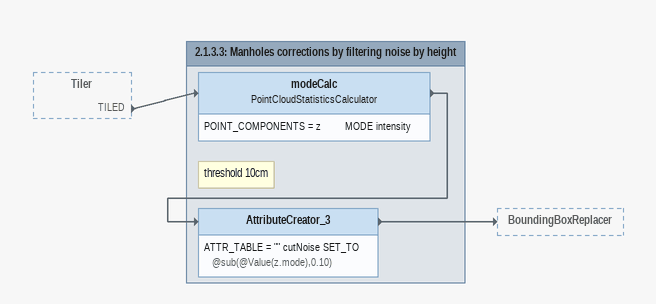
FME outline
Tiler [outside]
    TILED -> modeCalc

Bookmark: 2.1.3.3: Manholes corrections by filtering noise by height
modeCalc: PointCloudStatisticsCalculator
    POINT_COMPONENTS = z        MODE intensity
    -> AttributeCreator_3
Note: threshold 10cm
AttributeCreator_3
    ATTR_TABLE = "" cutNoise SET_TO @sub(@Value(z.mode),0.10)
    -> BoundingBoxReplacer
